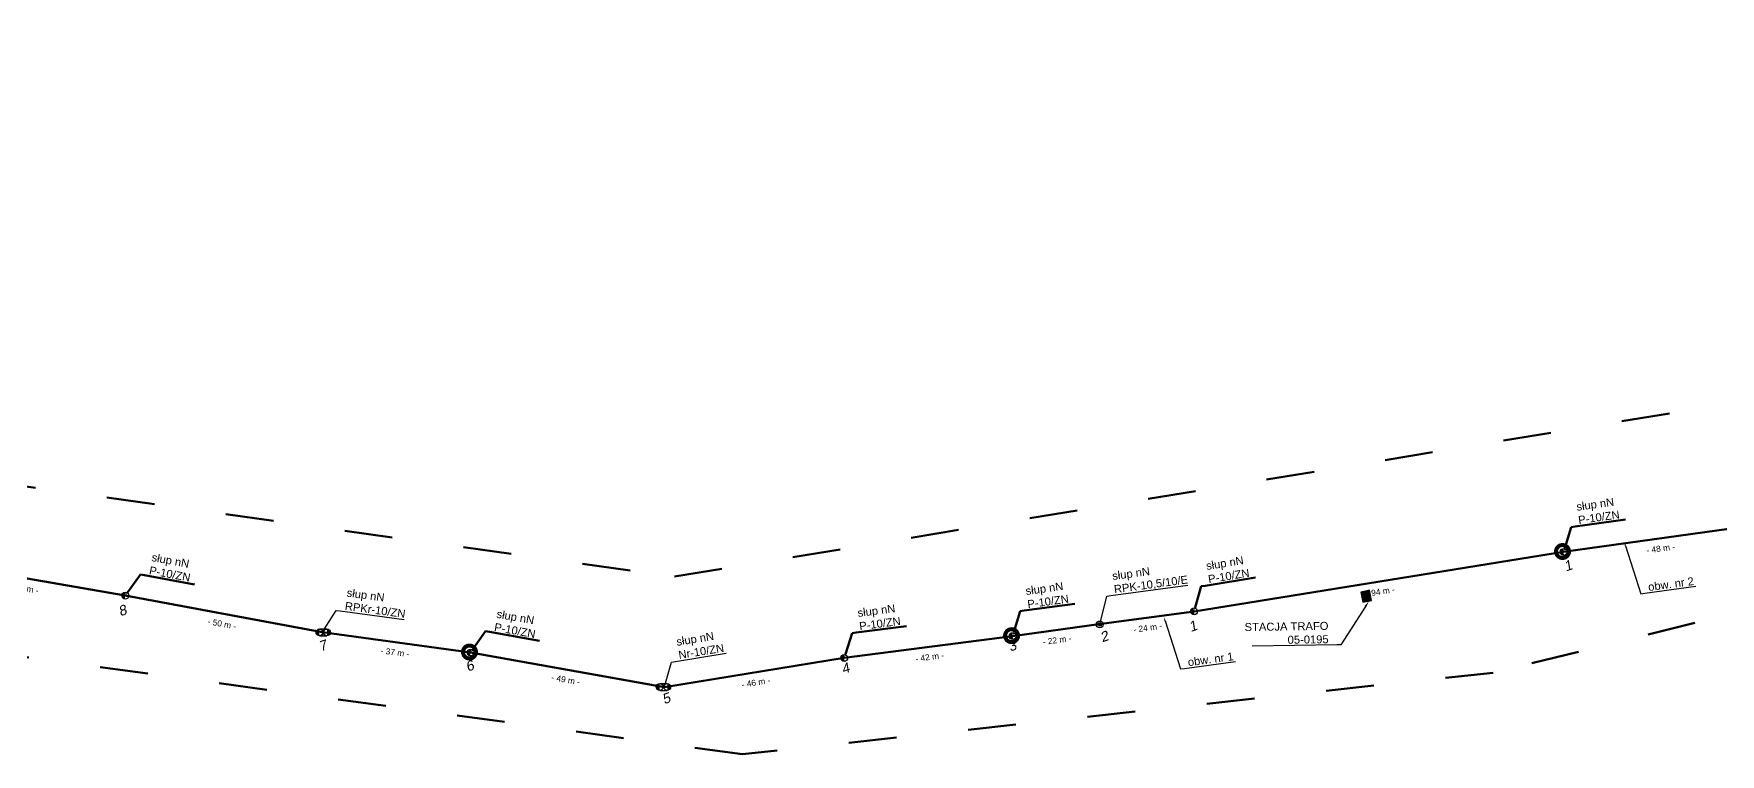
# Model space of a CAD drawing. Header units: metres. Extents: x 7531025 to 7555771, y 5771206 to 5789306.
# Drawn here: x 7547992.5 to 7548414, y 5774940.6 to 5775120.5 of the extents above; entities that cross this region are included whole.
import ezdxf
from ezdxf import colors
from ezdxf.entities.mleader import LeaderData, LeaderLine
from ezdxf.math import Vec2, Vec3

# ---------------------------------------------------------------- set-up
doc = ezdxf.new("R2010")
doc.units = ezdxf.units.M
doc.linetypes.add('GCAD_ISO03W100', pattern=[30, 12, -18])
for name, color, linetype, lineweight in [('!TELE', 30, 'SCARPLINE1A', 50), ('!trafo_05-0195', 6, 'GCAD_ISO03W100', 50), ('_MM LINIA Sn', 40, 'Continuous', 30), ('_numery slupow etap 4 cz. 2', 7, 'Continuous', 40)]:
    doc.layers.add(name, color=color, linetype=linetype, lineweight=lineweight)
for name, color, linetype in [('!wymiary', 7, 'Continuous'), ('_MM mufy', 3, 'Continuous'), ('_MM opisy', 7, 'Continuous'), ('_MM slupy', 5, 'Continuous'), ('_mm trafo', 3, 'Continuous')]:
    doc.layers.add(name, color=color, linetype=linetype)
doc.layers.add('_arkusze model', color=7, linetype='Continuous', lineweight=50, plot=False)
doc.styles.get("Standard").update_dxf_attribs({"font": 'ARIAL.TTF'})
doc.linetypes.add('SCARPLINE1A', pattern='A,2,[150,AAA.SHX,S=1,R=0,X=0,Y=0],1e-11', length=2)
doc.dimstyles.new('opis linie', dxfattribs={"dimtxt": 1.5, "dimasz": 0.18, "dimexe": 0.18, "dimexo": 0.0625, "dimgap": 2.5, "dimtad": 4, "dimdec": 0, "dimzin": 0, "dimdsep": 46, "dimtxsty": 'Standard', "dimcen": 0.09, "dimse1": 1, "dimse2": 1, "dimsd1": 1, "dimsd2": 1, "dimclrt": 256, "dimadec": 0, "dimazin": 0, "dimtfac": 1, "dimtdec": 0, "dimtofl": 0, "dimtmove": 0, "dimatfit": 3, "dimfxl": 1, "dimtfill": 1, "dimtolj": 1, "dimtzin": 0, "dimarcsym": 0})

# ---------------------------------------------------------------- blocks, each defined once
blk = doc.blocks.new('*D399')
at = {"layer": 'Defpoints', "color": 0}
for p in [(7548422.69, 5774997.8), (7548374.73, 5774991.83), (7548374.83, 5774991.09)]:
    blk.add_point(p, dxfattribs=at)
at = {"layer": '!wymiary', "insert": (7548399.11, 5774991.95), "char_height": 1.5, "attachment_point": 5, "rotation": 7.9822, "bg_fill": 3, "box_fill_scale": 1.1, "bg_fill_color": 9, "bg_fill_true_color": 13158600, "bg_fill_transparency": 0}
blk.add_mtext('\\A1;- 48 m -', dxfattribs=at)
blk = doc.blocks.new('*D400')
at = {"layer": 'Defpoints', "color": 0}
for p in [(7548374.83, 5774991.09), (7548282.38, 5774976.99), (7548282.5, 5774976.25)]:
    blk.add_point(p, dxfattribs=at)
at = {"layer": '!wymiary', "insert": (7548329.07, 5774981.19), "char_height": 1.5, "attachment_point": 5, "rotation": 9.1307, "bg_fill": 3, "box_fill_scale": 1.1, "bg_fill_color": 9, "bg_fill_true_color": 13158600, "bg_fill_transparency": 0}
blk.add_mtext('\\A1;- 94 m -', dxfattribs=at)
blk = doc.blocks.new('*D401')
at = {"layer": 'Defpoints', "color": 0}
for p in [(7548282.5, 5774976.25), (7548258.55, 5774973.78), (7548258.65, 5774973.04)]:
    blk.add_point(p, dxfattribs=at)
at = {"layer": '!wymiary', "insert": (7548270.91, 5774972.16), "char_height": 1.5, "attachment_point": 5, "rotation": 7.6654, "bg_fill": 3, "box_fill_scale": 1.1, "bg_fill_color": 9, "bg_fill_true_color": 13158600, "bg_fill_transparency": 0}
blk.add_mtext('\\A1;- 24 m -', dxfattribs=at)
blk = doc.blocks.new('*D402')
at = {"layer": 'Defpoints', "color": 0}
for p in [(7548237.05, 5774970.81), (7548237.15, 5774970.07), (7548258.65, 5774973.04)]:
    blk.add_point(p, dxfattribs=at)
at = {"layer": '!wymiary', "insert": (7548248.24, 5774969.08), "char_height": 1.5, "attachment_point": 5, "rotation": 7.865, "bg_fill": 3, "box_fill_scale": 1.1, "bg_fill_color": 9, "bg_fill_true_color": 13158600, "bg_fill_transparency": 0}
blk.add_mtext('\\A1;- 22 m -', dxfattribs=at)
blk = doc.blocks.new('*D403')
at = {"layer": 'Defpoints', "color": 0}
for p in [(7548237.15, 5774970.07), (7548194.96, 5774965.36), (7548195.06, 5774964.62)]:
    blk.add_point(p, dxfattribs=at)
at = {"layer": '!wymiary', "insert": (7548216.42, 5774964.86), "char_height": 1.5, "attachment_point": 5, "rotation": 7.3812, "bg_fill": 3, "box_fill_scale": 1.1, "bg_fill_color": 9, "bg_fill_true_color": 13158600, "bg_fill_transparency": 0}
blk.add_mtext('\\A1;- 42 m -', dxfattribs=at)
blk = doc.blocks.new('*D404')
at = {"layer": 'Defpoints', "color": 0}
for p in [(7548195.06, 5774964.62), (7548150, 5774958.07), (7548150.12, 5774957.33)]:
    blk.add_point(p, dxfattribs=at)
at = {"layer": '!wymiary', "insert": (7548172.99, 5774958.49), "char_height": 1.5, "attachment_point": 5, "rotation": 9.2165, "bg_fill": 3, "box_fill_scale": 1.1, "bg_fill_color": 9, "bg_fill_true_color": 13158600, "bg_fill_transparency": 0}
blk.add_mtext('\\A1;- 46 m -', dxfattribs=at)
blk = doc.blocks.new('*D405')
at = {"layer": 'Defpoints', "color": 0}
for p in [(7548101.67, 5774965.97), (7548101.8, 5774966.71), (7548150.12, 5774957.33)]:
    blk.add_point(p, dxfattribs=at)
at = {"layer": '!wymiary', "insert": (7548125.45, 5774959.17), "char_height": 1.5, "attachment_point": 5, "rotation": 349.8816, "bg_fill": 3, "box_fill_scale": 1.1, "bg_fill_color": 9, "bg_fill_true_color": 13158600, "bg_fill_transparency": 0}
blk.add_mtext('\\A1;- 49 m -', dxfattribs=at)
blk = doc.blocks.new('*D406')
at = {"layer": 'Defpoints', "color": 0}
for p in [(7548064.6, 5774971.03), (7548064.7, 5774971.77), (7548101.67, 5774965.97)]:
    blk.add_point(p, dxfattribs=at)
at = {"layer": '!wymiary', "insert": (7548082.79, 5774966.01), "char_height": 1.5, "attachment_point": 5, "rotation": 352.2305, "bg_fill": 3, "box_fill_scale": 1.1, "bg_fill_color": 9, "bg_fill_true_color": 13158600, "bg_fill_transparency": 0}
blk.add_mtext('\\A1;- 37 m -', dxfattribs=at)
blk = doc.blocks.new('*D407')
at = {"layer": 'Defpoints', "color": 0}
for p in [(7548015.39, 5774980.18), (7548015.53, 5774980.92), (7548064.6, 5774971.03)]:
    blk.add_point(p, dxfattribs=at)
at = {"layer": '!wymiary', "insert": (7548039.53, 5774973.13), "char_height": 1.5, "attachment_point": 5, "rotation": 349.4633, "bg_fill": 3, "box_fill_scale": 1.1, "bg_fill_color": 9, "bg_fill_true_color": 13158600, "bg_fill_transparency": 0}
blk.add_mtext('\\A1;- 50 m -', dxfattribs=at)
blk = doc.blocks.new('*D408')
at = {"layer": 'Defpoints', "color": 0}
for p in [(7547965.79, 5774988.81), (7547965.92, 5774989.55), (7548015.39, 5774980.18)]:
    blk.add_point(p, dxfattribs=at)
at = {"layer": '!wymiary', "insert": (7547990.16, 5774982.02), "char_height": 1.5, "attachment_point": 5, "rotation": 350.1356, "bg_fill": 3, "box_fill_scale": 1.1, "bg_fill_color": 9, "bg_fill_true_color": 13158600, "bg_fill_transparency": 0}
blk.add_mtext('\\A1;- 50 m -', dxfattribs=at)
blk = doc.blocks.new('ZN')
at = {"layer": '_MM slupy', "transparency": 33554687}
h = blk.add_hatch(color=256, dxfattribs=at)
h.dxf.hatch_style = 1
h.paths.add_polyline_path([(0, -0.86), (0, 0.86, 1)])
at = {"layer": '_MM slupy'}
blk.add_circle((0, 0), 0.857, dxfattribs=at)
blk = doc.blocks.new('R')
at = {"layer": '_MM slupy', "transparency": 33554687}
h = blk.add_hatch(color=256, dxfattribs=at)
h.dxf.hatch_style = 1
h.paths.add_polyline_path([(-0.93, -0.86), (-0.93, 0.86, 1)])
h = blk.add_hatch(color=256, dxfattribs=at)
h.dxf.hatch_style = 1
h.paths.add_polyline_path([(0.93, 0.86), (0.93, -0.86, 1)])
at = {"layer": '_MM slupy'}
for points in [[(-0.93, 0.86), (0.93, 0.86)], [(-0.93, -0.86), (0.93, -0.86)]]:
    blk.add_lwpolyline(points, dxfattribs=at)
for centre in [(-0.93, 0), (0.93, 0)]:
    blk.add_circle(centre, 0.857, dxfattribs=at)
blk = doc.blocks.new('E')
at = {"layer": '_MM slupy'}
h = blk.add_hatch(color=256, dxfattribs=at)
h.dxf.hatch_style = 1
h.paths.add_polyline_path([(0.27, 0.37, 1), (-0.27, -0.37, 1)])
for radius in [0.857, 0.457]:
    blk.add_circle((0, 0), radius, dxfattribs=at)
blk = doc.blocks.new('trafo')
at = {"layer": '_mm trafo'}
h = blk.add_hatch(color=256, dxfattribs=at)
h.dxf.hatch_style = 1
h.paths.add_polyline_path([(-1.15, 1.02), (-0.52, -1.51), (1.64, -0.96), (1.01, 1.59)])
at = {"layer": '_MM LINIA Sn', "color": 2, "lineweight": 60}
for p, q in [((0.58, 0.02), (-0.43, 0.9)), ((-0.32, -0.23), (0.58, 0.02)), ((0.58, -0.92), (-0.32, -0.23)), ((0.55, -0.72), (0.41, -0.9)), ((0.41, -0.9), (0.58, -0.92)), ((0.58, -0.92), (0.55, -0.72))]:
    blk.add_line(p, q, dxfattribs=at)
at = {"layer": '_mm trafo', "flags": 128}
blk.add_lwpolyline([(-0.52, -1.52), (1.64, -0.96), (0.98, 1.58), (-1.17, 0.99), (-0.52, -1.52)], close=True, dxfattribs=at)
blk = doc.blocks.new('mufa')
at = {"layer": '_MM mufy'}
h = blk.add_hatch(color=256, dxfattribs=at)
h.dxf.hatch_style = 1
h.paths.add_polyline_path([(2.15, 0.12, 1), (-2.1, -0.05, 1)])
h.paths.add_polyline_path([(-1.1, -0.01, -1), (1.15, 0.08, -1)], flags=16)
h.paths.add_polyline_path([(-0.83, 0, -1), (0.88, 0.07, -1)], flags=0)
blk = doc.blocks.new('q')
at = {"layer": '_MM slupy'}
blk.add_blockref('ZN', (0, 0), dxfattribs=at)
at = {"layer": '_MM opisy'}
ml = blk.add_multileader_mtext('Standard', dxfattribs=at)
ml.set_content('\\pxql;słup nN\\PP-10/ZN', color=256)
ml.set_leader_properties()
ml.build(insert=Vec2(0, 0))
ml.multileader.update_dxf_attribs({"has_text_frame": 1, "text_left_attachment_type": 5, "text_right_attachment_type": 5, "dogleg_length": 1, "arrow_head_size": 1})
ctx = ml.context
ctx.base_point, ctx.char_height, ctx.arrow_head_size, ctx.landing_gap_size, ctx.plane_origin = Vec3(3.75, 5.9), 2, 1, 1, Vec3(1.72, -1.42)
ctx.left_attachment, ctx.right_attachment = 5, 5
notes = []
notes.append((ctx, [(0, (1, 1, 0), (2.75, 5.9), (1, 0), 1, [(0, [(0, 0), (2.75, 5.9)], 0, [])])]))
ctx.mtext.insert, ctx.mtext.flow_direction = Vec3(4.75, 11.7), 5
ctx.mtext.has_bg_fill, ctx.mtext.bg_color, ctx.mtext.bg_scale_factor, ctx.mtext.bg_transparency, ctx.mtext.use_window_bg_color = 1, -1023410175, 1, 0, 1
for ctx, leaders in notes:
    for number, flags, end, landing, length, lines in leaders:
        leader = LeaderData()
        leader.index, (leader.has_last_leader_line, leader.has_dogleg_vector, leader.attachment_direction) = number, flags
        leader.last_leader_point, leader.dogleg_vector, leader.dogleg_length = Vec3(end), Vec3(landing), length
        for number, points, colour, breaks in lines:
            line = LeaderLine()
            line.index, line.vertices, line.color, line.breaks = number, Vec3.list(points), colors.encode_raw_color(colour), breaks
            leader.lines.append(line)
        ctx.leaders.append(leader)

msp = doc.modelspace()

# ---------------------------------------------------------------- linework, layer by layer
at = {"layer": '!TELE'}
msp.add_lwpolyline([(7547594.95, 5775066.06), (7547626.54, 5775034.63), (7547663.59, 5775035.09), (7547702.51, 5775036.48), (7547746.05, 5775027.59), (7547787.98, 5775019.87), (7547835.22, 5775012.93), (7547879.89, 5775005.52), (7547919.41, 5774996.11), (7547965.79, 5774988.81), (7548015.39, 5774980.18), (7548064.6, 5774971.03), (7548101.67, 5774965.97), (7548150.12, 5774957.33), (7548195.06, 5774964.62), (7548237.15, 5774970.07), (7548258.65, 5774973.04), (7548282.5, 5774976.25), (7548374.83, 5774991.09), (7548422.69, 5774997.8)], dxfattribs=at)

# ---------------------------------------------------------------- next in the draw order: dimensions: what is measured, and where the dimension line sits
at = {"layer": '!wymiary'}
dim = msp.add_aligned_dim(p1=(7548422.69, 5774997.8), p2=(7548374.83, 5774991.09), distance=-0.75, dimstyle='opis linie', override={"dimpost": '- <> m -'}, dxfattribs=at)
dim.commit()
dim.dimension.update_dxf_attribs({"geometry": '*D399', "text_midpoint": (7548399.11, 5774991.95)})

# ---------------------------------------------------------------- next in the draw order: dimensions: what is measured, and where the dimension line sits
dim = msp.add_aligned_dim(p1=(7548374.83, 5774991.09), p2=(7548282.5, 5774976.25), distance=-0.75, dimstyle='opis linie', override={"dimpost": '- <> m -'}, dxfattribs=at)
dim.commit()
dim.dimension.update_dxf_attribs({"geometry": '*D400', "text_midpoint": (7548329.07, 5774981.19)})

# ---------------------------------------------------------------- next in the draw order: block references
at = {"layer": '!TELE', "rotation": 7.982220539530564}
msp.add_blockref('q', (7548374.83, 5774991.09), dxfattribs=at)
at = {"layer": '_arkusze model', "rotation": 357.3066721443945}
msp.add_blockref('trafo', (7548325.26, 5774980.03), dxfattribs=at)

# ---------------------------------------------------------------- next in the draw order: dimensions: what is measured, and where the dimension line sits
at = {"layer": '!wymiary'}
dim = msp.add_aligned_dim(p1=(7548282.5, 5774976.25), p2=(7548258.65, 5774973.04), distance=-0.75, dimstyle='opis linie', override={"dimpost": '- <> m -'}, dxfattribs=at)
dim.commit()
dim.dimension.update_dxf_attribs({"geometry": '*D401', "text_midpoint": (7548270.91, 5774972.16)})

# ---------------------------------------------------------------- next in the draw order: block references
at = {"layer": '!TELE', "rotation": 9.130738189380786}
msp.add_blockref('q', (7548282.5, 5774976.25), dxfattribs=at)
at = {"color": 5, "lineweight": 70}
msp.add_blockref('mufa', (7548374.55, 5774991.17), dxfattribs=at)

# ---------------------------------------------------------------- next in the draw order: texts
at = {"layer": '_numery slupow etap 4 cz. 2', "oblique": 10}
msp.add_text('1', height=2.5, rotation=19.0631, dxfattribs=at).set_placement((7548375.43, 5774986.19))

# ---------------------------------------------------------------- next in the draw order: dimensions: what is measured, and where the dimension line sits
at = {"layer": '!wymiary'}
dim = msp.add_aligned_dim(p1=(7548258.65, 5774973.04), p2=(7548237.15, 5774970.07), distance=-0.75, dimstyle='opis linie', override={"dimpost": '- <> m -'}, dxfattribs=at)
dim.commit()
dim.dimension.update_dxf_attribs({"geometry": '*D402', "text_midpoint": (7548248.24, 5774969.08)})

# ---------------------------------------------------------------- next in the draw order: dimensions: what is measured, and where the dimension line sits
dim = msp.add_aligned_dim(p1=(7548237.15, 5774970.07), p2=(7548195.06, 5774964.62), distance=-0.75, dimstyle='opis linie', override={"dimpost": '- <> m -'}, dxfattribs=at)
dim.commit()
dim.dimension.update_dxf_attribs({"geometry": '*D403', "text_midpoint": (7548216.42, 5774964.86)})

# ---------------------------------------------------------------- next in the draw order: leaders
at = {"layer": '_MM opisy'}
ml = msp.add_multileader_mtext('Standard', dxfattribs=at)
ml.set_content('\\pxql;słup nN\\PRPK-10,5/10/E', color=256)
ml.set_leader_properties()
ml.build(insert=Vec2(0, 0))
ml.multileader.update_dxf_attribs({"has_text_frame": 1, "text_left_attachment_type": 5, "text_right_attachment_type": 5, "dogleg_length": 1, "arrow_head_size": 1})
ctx = ml.context
ctx.base_point, ctx.char_height, ctx.arrow_head_size, ctx.landing_gap_size, ctx.plane_origin, ctx.plane_x_axis, ctx.plane_y_axis = Vec3(7548261.68, 5774980.21), 2, 1, 1, Vec3(7548260.8, 5774971.8), Vec3(0.991064, 0.133388), Vec3(-0.133388, 0.991064)
ctx.left_attachment, ctx.right_attachment = 5, 5
notes = []
notes.append((ctx, [(0, (1, 1, 0), (7548260.69, 5774980.08), (0.991064, 0.133388), 1, [(0, [(7548258.91, 5774972.98)], 0, [])])]))
ctx.mtext.insert, ctx.mtext.text_direction, ctx.mtext.flow_direction = Vec3(7548261.9, 5774986.06), Vec3(0.991064, 0.133388), 5
ctx.mtext.has_bg_fill, ctx.mtext.bg_color, ctx.mtext.bg_scale_factor, ctx.mtext.bg_transparency, ctx.mtext.use_window_bg_color = 1, -1023410175, 1, 0, 1
at = {"layer": '_mm trafo', "color": 3}
ml = msp.add_multileader_mtext('Standard', dxfattribs=at)
ml.set_content('STACJA TRAFO\\P05-0195', color=3)
ml.set_leader_properties()
ml.build(insert=Vec2(0, 0))
ml.multileader.update_dxf_attribs({"has_text_frame": 1, "text_left_attachment_type": 5, "text_right_attachment_type": 5, "dogleg_length": 1, "arrow_head_size": 1.5})
ctx = ml.context
ctx.base_point, ctx.char_height, ctx.arrow_head_size, ctx.plane_origin, ctx.plane_x_axis, ctx.plane_y_axis = Vec3(7548293.45, 5774967.53), 2, 1.5, Vec3(7548329.4, 5774947.94), Vec3(0.999891, 0.014731), Vec3(-0.014731, 0.999891)
ctx.left_attachment, ctx.right_attachment, ctx.text_align_type, ctx.attachment_type = 5, 5, 2, 2
notes.append((ctx, [(0, (1, 1, 0), (7548319.15, 5774967.91), (-0.999891, -0.014731), 1, [(0, [(7548326.16, 5774978.75)], 0, [])])]))
ctx.mtext.insert, ctx.mtext.text_direction, ctx.mtext.rotation, ctx.mtext.alignment, ctx.mtext.flow_direction = Vec3(7548316.06, 5774973.64), Vec3(0.999891, 0.014731), 6.129723, 3, 5
ctx.mtext.has_bg_fill, ctx.mtext.bg_color, ctx.mtext.bg_scale_factor, ctx.mtext.bg_transparency, ctx.mtext.use_window_bg_color = 1, -1073741824, 1, 0, 1
for ctx, leaders in notes:
    for number, flags, end, landing, length, lines in leaders:
        leader = LeaderData()
        leader.index, (leader.has_last_leader_line, leader.has_dogleg_vector, leader.attachment_direction) = number, flags
        leader.last_leader_point, leader.dogleg_vector, leader.dogleg_length = Vec3(end), Vec3(landing), length
        for number, points, colour, breaks in lines:
            line = LeaderLine()
            line.index, line.vertices, line.color, line.breaks = number, Vec3.list(points), colors.encode_raw_color(colour), breaks
            leader.lines.append(line)
        ctx.leaders.append(leader)

# ---------------------------------------------------------------- next in the draw order: block references
at = {"layer": '!TELE', "rotation": 7.865036130520961}
msp.add_blockref('q', (7548237.15, 5774970.07), dxfattribs=at)
at = {"rotation": 7.665443005091433}
msp.add_blockref('E', (7548258.91, 5774972.98), dxfattribs=at)

# ---------------------------------------------------------------- next in the draw order: texts
at = {"layer": '_numery slupow etap 4 cz. 2', "oblique": 10}
for s, p in [('2', (7548259.53, 5774968.49)), ('1', (7548281.68, 5774971.09))]:
    msp.add_text(s, height=2.5, rotation=19.0631, dxfattribs=at).set_placement(p)

# ---------------------------------------------------------------- next in the draw order: dimensions: what is measured, and where the dimension line sits
at = {"layer": '!wymiary'}
dim = msp.add_aligned_dim(p1=(7548195.06, 5774964.62), p2=(7548150.12, 5774957.33), distance=-0.75, dimstyle='opis linie', override={"dimpost": '- <> m -'}, dxfattribs=at)
dim.commit()
dim.dimension.update_dxf_attribs({"geometry": '*D404', "text_midpoint": (7548172.99, 5774958.49)})

# ---------------------------------------------------------------- next in the draw order: block references
at = {"layer": '!TELE', "rotation": 7.381184314949489}
msp.add_blockref('q', (7548195.06, 5774964.62), dxfattribs=at)
at = {"color": 5, "lineweight": 70}
msp.add_blockref('mufa', (7548236.86, 5774970.15), dxfattribs=at)

# ---------------------------------------------------------------- next in the draw order: texts
at = {"layer": '_numery slupow etap 4 cz. 2', "oblique": 10}
msp.add_text('3', height=2.5, rotation=19.0631, dxfattribs=at).set_placement((7548236.53, 5774966.17))

# ---------------------------------------------------------------- next in the draw order: dimensions: what is measured, and where the dimension line sits
at = {"layer": '!wymiary'}
dim = msp.add_aligned_dim(p1=(7548150.12, 5774957.33), p2=(7548101.67, 5774965.97), distance=-0.75, dimstyle='opis linie', override={"dimpost": '- <> m -'}, dxfattribs=at)
dim.commit()
dim.dimension.update_dxf_attribs({"geometry": '*D405', "text_midpoint": (7548125.45, 5774959.17)})

# ---------------------------------------------------------------- next in the draw order: texts
at = {"layer": '_numery slupow etap 4 cz. 2', "oblique": 10}
msp.add_text('4', height=2.5, rotation=19.0631, dxfattribs=at).set_placement((7548194.83, 5774960.54))

# ---------------------------------------------------------------- next in the draw order: dimensions: what is measured, and where the dimension line sits
at = {"layer": '!wymiary'}
dim = msp.add_aligned_dim(p1=(7548101.67, 5774965.97), p2=(7548064.6, 5774971.03), distance=-0.75, dimstyle='opis linie', override={"dimpost": '- <> m -'}, dxfattribs=at)
dim.commit()
dim.dimension.update_dxf_attribs({"geometry": '*D406', "text_midpoint": (7548082.79, 5774966.01)})

# ---------------------------------------------------------------- next in the draw order: leaders
at = {"layer": '_MM opisy'}
ml = msp.add_multileader_mtext('Standard', dxfattribs=at)
ml.set_content('\\pxql;słup nN\\PNr-10/ZN', color=256)
ml.set_leader_properties()
ml.build(insert=Vec2(0, 0))
ml.multileader.update_dxf_attribs({"has_text_frame": 1, "text_left_attachment_type": 5, "text_right_attachment_type": 5, "dogleg_length": 1, "arrow_head_size": 1})
ctx = ml.context
ctx.base_point, ctx.char_height, ctx.arrow_head_size, ctx.landing_gap_size, ctx.plane_origin, ctx.plane_x_axis, ctx.plane_y_axis = Vec3(7548152.88, 5774963.75), 2, 1, 1, Vec3(7548152.04, 5774956.2), Vec3(0.98709, 0.160165), Vec3(-0.160165, 0.98709)
ctx.left_attachment, ctx.right_attachment = 5, 5
notes = []
notes.append((ctx, [(0, (1, 1, 0), (7548151.9, 5774963.59), (0.98709, 0.160165), 1, [(0, [(7548150.12, 5774957.33), (7548151.9, 5774963.59)], 0, [])])]))
ctx.mtext.insert, ctx.mtext.text_direction, ctx.mtext.flow_direction = Vec3(7548152.95, 5774969.61), Vec3(0.98709, 0.160165), 5
ctx.mtext.has_bg_fill, ctx.mtext.bg_color, ctx.mtext.bg_scale_factor, ctx.mtext.bg_transparency, ctx.mtext.use_window_bg_color = 1, -1023410175, 1, 0, 1
for ctx, leaders in notes:
    for number, flags, end, landing, length, lines in leaders:
        leader = LeaderData()
        leader.index, (leader.has_last_leader_line, leader.has_dogleg_vector, leader.attachment_direction) = number, flags
        leader.last_leader_point, leader.dogleg_vector, leader.dogleg_length = Vec3(end), Vec3(landing), length
        for number, points, colour, breaks in lines:
            line = LeaderLine()
            line.index, line.vertices, line.color, line.breaks = number, Vec3.list(points), colors.encode_raw_color(colour), breaks
            leader.lines.append(line)
        ctx.leaders.append(leader)

# ---------------------------------------------------------------- next in the draw order: block references
at = {"layer": '!TELE', "rotation": 349.8816311192371}
msp.add_blockref('q', (7548101.67, 5774965.97), dxfattribs=at)
msp.add_blockref('R', (7548149.88, 5774957.37))

# ---------------------------------------------------------------- next in the draw order: texts
at = {"layer": '_numery slupow etap 4 cz. 2', "oblique": 10}
msp.add_text('5', height=2.5, rotation=19.0631, dxfattribs=at).set_placement((7548150.06, 5774953.04))

# ---------------------------------------------------------------- next in the draw order: dimensions: what is measured, and where the dimension line sits
at = {"layer": '!wymiary'}
dim = msp.add_aligned_dim(p1=(7548064.6, 5774971.03), p2=(7548015.39, 5774980.18), distance=-0.75, dimstyle='opis linie', override={"dimpost": '- <> m -'}, dxfattribs=at)
dim.commit()
dim.dimension.update_dxf_attribs({"geometry": '*D407', "text_midpoint": (7548039.53, 5774973.13)})

# ---------------------------------------------------------------- next in the draw order: block references
at = {"color": 5, "lineweight": 70}
msp.add_blockref('mufa', (7548101.38, 5774966.06), dxfattribs=at)

# ---------------------------------------------------------------- next in the draw order: texts
at = {"layer": '_numery slupow etap 4 cz. 2', "oblique": 10}
msp.add_text('6', height=2.5, rotation=19.0631, dxfattribs=at).set_placement((7548100.94, 5774961.17))

# ---------------------------------------------------------------- next in the draw order: dimensions: what is measured, and where the dimension line sits
at = {"layer": '!wymiary'}
dim = msp.add_aligned_dim(p1=(7548015.39, 5774980.18), p2=(7547965.79, 5774988.81), distance=-0.75, dimstyle='opis linie', override={"dimpost": '- <> m -'}, dxfattribs=at)
dim.commit()
dim.dimension.update_dxf_attribs({"geometry": '*D408', "text_midpoint": (7547990.16, 5774982.02)})

# ---------------------------------------------------------------- next in the draw order: leaders
at = {"layer": '_MM opisy'}
ml = msp.add_multileader_mtext('Standard', dxfattribs=at)
ml.set_content('\\pxql;słup nN\\PRPKr-10/ZN', color=256)
ml.set_leader_properties()
ml.build(insert=Vec2(0, 0))
ml.multileader.update_dxf_attribs({"has_text_frame": 1, "text_left_attachment_type": 5, "text_right_attachment_type": 5, "dogleg_length": 1, "arrow_head_size": 1})
ctx = ml.context
ctx.base_point, ctx.char_height, ctx.arrow_head_size, ctx.landing_gap_size, ctx.plane_origin, ctx.plane_x_axis, ctx.plane_y_axis = Vec3(7548069.11, 5774976.37), 2, 1, 1, Vec3(7548066.11, 5774969.39), Vec3(0.99082, -0.135188), Vec3(0.135188, 0.99082)
ctx.left_attachment, ctx.right_attachment = 5, 5
notes = []
notes.append((ctx, [(0, (1, 1, 0), (7548068.12, 5774976.51), (0.99082, -0.135188), 1, [(0, [(7548064.6, 5774971.03), (7548068.12, 5774976.51)], 0, [])])]))
ctx.mtext.insert, ctx.mtext.text_direction, ctx.mtext.flow_direction = Vec3(7548070.89, 5774981.95), Vec3(0.99082, -0.135188), 5
ctx.mtext.has_bg_fill, ctx.mtext.bg_color, ctx.mtext.bg_scale_factor, ctx.mtext.bg_transparency, ctx.mtext.use_window_bg_color = 1, -1023410175, 1, 0, 1
for ctx, leaders in notes:
    for number, flags, end, landing, length, lines in leaders:
        leader = LeaderData()
        leader.index, (leader.has_last_leader_line, leader.has_dogleg_vector, leader.attachment_direction) = number, flags
        leader.last_leader_point, leader.dogleg_vector, leader.dogleg_length = Vec3(end), Vec3(landing), length
        for number, points, colour, breaks in lines:
            line = LeaderLine()
            line.index, line.vertices, line.color, line.breaks = number, Vec3.list(points), colors.encode_raw_color(colour), breaks
            leader.lines.append(line)
        ctx.leaders.append(leader)

# ---------------------------------------------------------------- next in the draw order: block references
at = {"layer": '!TELE', "rotation": 349.4632502567503}
msp.add_blockref('q', (7548015.39, 5774980.18), dxfattribs=at)
msp.add_blockref('R', (7548064.84, 5774970.99))

# ---------------------------------------------------------------- next in the draw order: texts
at = {"layer": '_numery slupow etap 4 cz. 2', "oblique": 10}
msp.add_text('7', height=2.5, rotation=19.0631, dxfattribs=at).set_placement((7548064.22, 5774966.22))

# ---------------------------------------------------------------- next in the draw order: linework, layer by layer
at = {"layer": '!trafo_05-0195'}
msp.add_lwpolyline([(7547568.68, 5775068.12), (7547601.45, 5775095.16), (7547654.23, 5775054.28), (7548152.6, 5774984.93), (7548531.43, 5775047.03), (7549072.24, 5775120.52), (7549102.77, 5775048.58), (7549059.58, 5775032.54), (7549038.56, 5775077.42), (7548561.02, 5775015.93), (7548495.04, 5774994.91), (7548357.25, 5774960.94), (7548169.65, 5774940.57), (7547589.19, 5775019.25)], close=True, dxfattribs=at)

# ---------------------------------------------------------------- next in the draw order: texts
at = {"layer": '_numery slupow etap 4 cz. 2', "oblique": 10}
msp.add_text('8', height=2.5, rotation=19.0631, dxfattribs=at).set_placement((7548014.15, 5774974.99))

# ---------------------------------------------------------------- next in the draw order: leaders
at = {"layer": '_MM opisy', "color": 1}
ml = msp.add_multileader_mtext('Standard', dxfattribs=at)
ml.set_content('\\pxql;obw. nr 2', color=1)
ml.set_leader_properties()
ml.build(insert=Vec2(0, 0))
ml.multileader.update_dxf_attribs({"has_text_frame": 1, "text_left_attachment_type": 5, "text_right_attachment_type": 5, "dogleg_length": 1, "arrow_head_size": 1})
ctx = ml.context
ctx.base_point, ctx.char_height, ctx.arrow_head_size, ctx.landing_gap_size, ctx.plane_origin, ctx.plane_x_axis, ctx.plane_y_axis = Vec3(7548395.18, 5774980.79), 2, 1, 1, Vec3(7548391.89, 5774992.41), Vec3(0.991064, 0.133388), Vec3(-0.133388, 0.991064)
ctx.left_attachment, ctx.right_attachment = 5, 5
notes = []
notes.append((ctx, [(0, (1, 1, 0), (7548394.19, 5774980.66), (0.991064, 0.133388), 1, [(0, [(7548390, 5774993.59)], 0, [])])]))
ctx.mtext.insert, ctx.mtext.text_direction, ctx.mtext.flow_direction = Vec3(7548395.85, 5774983.31), Vec3(0.991064, 0.133388), 5
ctx.mtext.has_bg_fill, ctx.mtext.bg_color, ctx.mtext.bg_scale_factor, ctx.mtext.bg_transparency, ctx.mtext.use_window_bg_color = 1, -1023410175, 1, 0, 1
ml = msp.add_multileader_mtext('Standard', dxfattribs=at)
ml.set_content('\\pxql;obw. nr 1', color=256)
ml.set_leader_properties()
ml.build(insert=Vec2(0, 0))
ml.multileader.update_dxf_attribs({"has_text_frame": 1, "text_left_attachment_type": 5, "text_right_attachment_type": 5, "dogleg_length": 1, "arrow_head_size": 1})
ctx = ml.context
ctx.base_point, ctx.char_height, ctx.arrow_head_size, ctx.landing_gap_size, ctx.plane_origin, ctx.plane_x_axis, ctx.plane_y_axis = Vec3(7548280.13, 5774962), 2, 1, 1, Vec3(7548276.84, 5774973.62), Vec3(0.991064, 0.133388), Vec3(-0.133388, 0.991064)
ctx.left_attachment, ctx.right_attachment = 5, 5
notes.append((ctx, [(0, (1, 1, 0), (7548279.14, 5774961.86), (0.991064, 0.133388), 1, [(0, [(7548274.94, 5774974.8)], 0, [])])]))
ctx.mtext.insert, ctx.mtext.text_direction, ctx.mtext.flow_direction = Vec3(7548280.8, 5774964.52), Vec3(0.991064, 0.133388), 5
ctx.mtext.has_bg_fill, ctx.mtext.bg_color, ctx.mtext.bg_scale_factor, ctx.mtext.bg_transparency, ctx.mtext.use_window_bg_color = 1, -1023410175, 1, 0, 1
for ctx, leaders in notes:
    for number, flags, end, landing, length, lines in leaders:
        leader = LeaderData()
        leader.index, (leader.has_last_leader_line, leader.has_dogleg_vector, leader.attachment_direction) = number, flags
        leader.last_leader_point, leader.dogleg_vector, leader.dogleg_length = Vec3(end), Vec3(landing), length
        for number, points, colour, breaks in lines:
            line = LeaderLine()
            line.index, line.vertices, line.color, line.breaks = number, Vec3.list(points), colors.encode_raw_color(colour), breaks
            leader.lines.append(line)
        ctx.leaders.append(leader)

doc.saveas('drawing.dxf')
